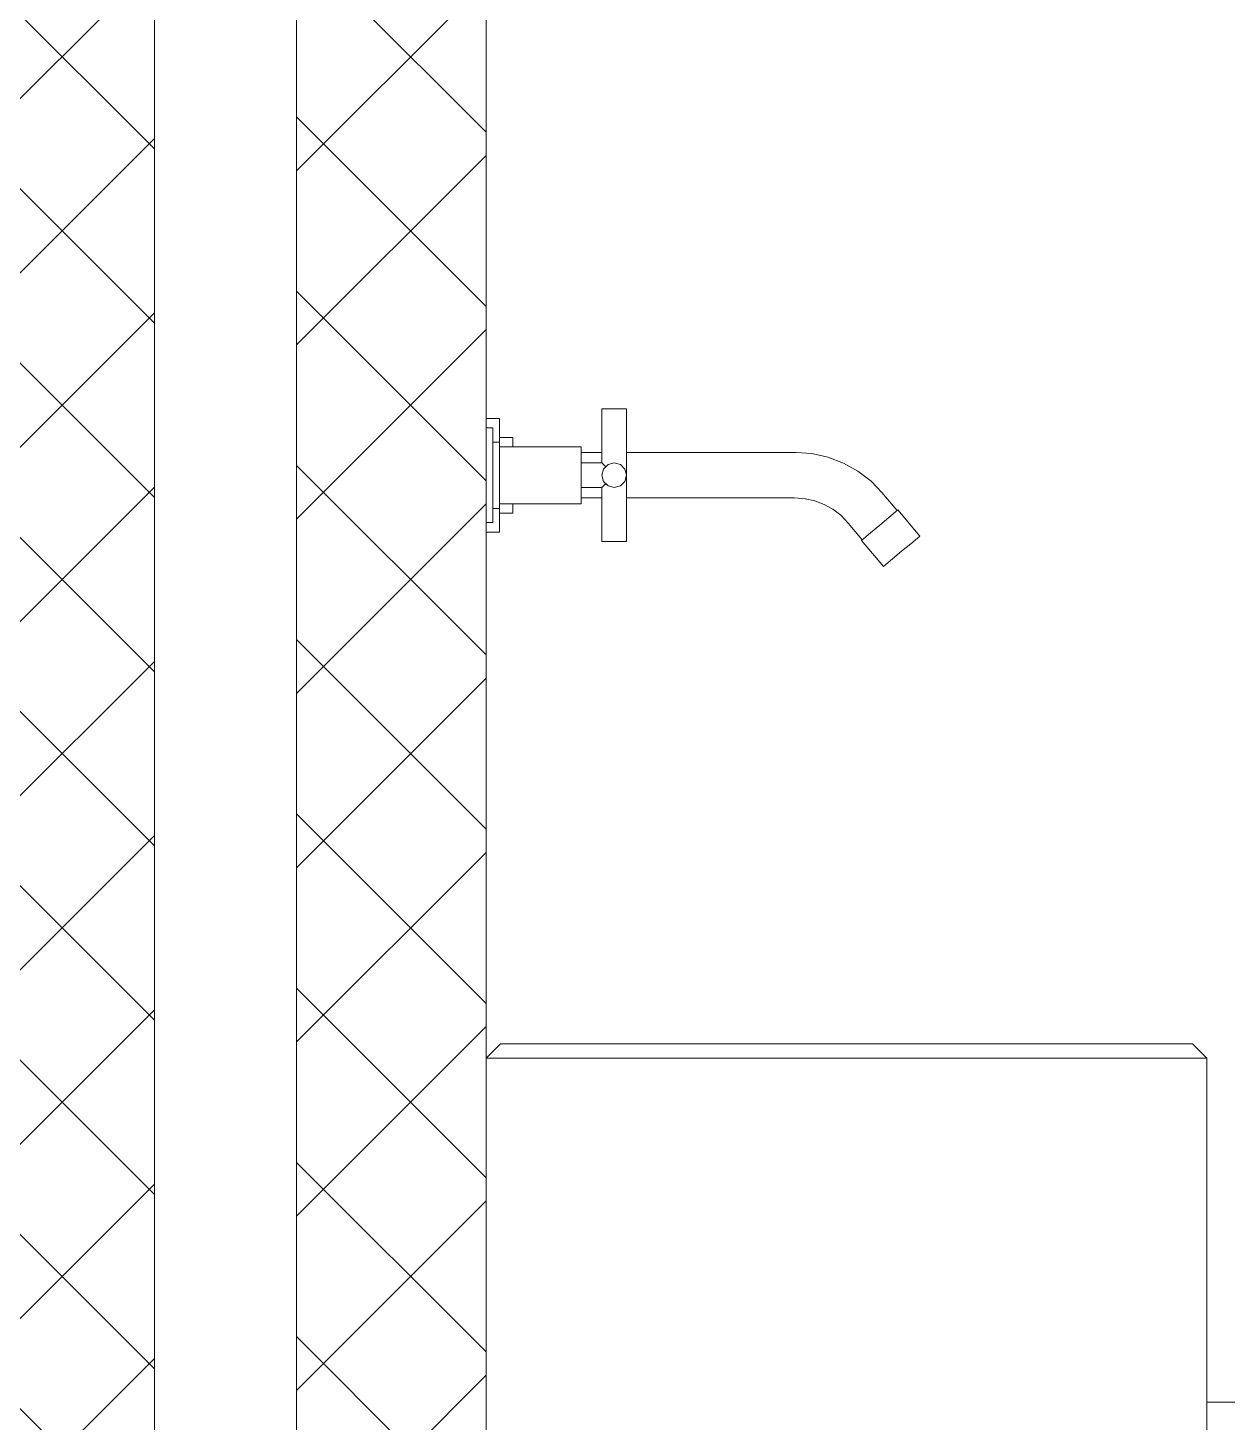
# Model space of a CAD drawing. Header units: millimetres. Extents: x -48147 to 1414029, y -496296 to 18123.
# Drawn here: x 1387569 to 1388201, y -490086 to -489351 of the extents above; entities that cross this region are included whole.
import ezdxf

# ---------------------------------------------------------------- set-up
doc = ezdxf.new("R2010")
doc.units = ezdxf.units.MM
doc.header["$MEASUREMENT"] = 0
doc.linetypes.add('Wipeout_Contour', pattern=[1000, 0, -1000])
doc.layers.add('A-25-M_Wall_Int', color=7, linetype='Continuous')
doc.layers.add('New_A-35-M_FFE_Fixed', color=7, linetype='Continuous')
doc.layers.add('A-25-M_Wall_Int_Pen_No__1', color=7, linetype='Continuous', lineweight=13)
doc.layers.add('New_A-35-M_FFE_Fixed_Pen_No__1', color=7, linetype='Continuous', lineweight=13)
doc.layers.add('A-25-M_Wall_Int_Pen_No__107', color=7, linetype='Continuous', lineweight=15, true_color=0xa6a6a6)
doc.layers.add('New_A-35-M_FFE_Fixed_Pen_No__75', color=7, linetype='Continuous', lineweight=20, true_color=0x606060)
pattern_1 = [(45, (1372878.996, -490836.73), (-45.96194, 45.96194), []), (135, (1372878.996, -490836.73), (45.96194, 45.96194), [])]

# ---------------------------------------------------------------- blocks, each defined once
blk = doc.blocks.new('Section Elem_178_2', base_point=(1372879, -490836.73))
at = {"color": 254, "linetype": 'Wipeout_Contour', "lineweight": 0, "ltscale": 75060639.95778783}
blk.add_wipeout([(1387810.55, -489616.73), (1387810.55, -489894.23), (1387818.05, -489886.73), (1388183.05, -489886.73), (1388190.55, -489894.23), (1388190.55, -490075.73), (1388637.55, -490075.73), (1388517.17, -488416.73), (1387810.55, -488416.73), (1387810.55, -489556.73), (1387817.55, -489556.73), (1387817.55, -489566.73), (1387824.55, -489566.73), (1387824.55, -489571.73), (1387860.55, -489571.73), (1387860.55, -489574.73), (1387871.55, -489574.73), (1387871.55, -489551.73), (1387884.55, -489551.73), (1387884.55, -489574.73), (1387973.98, -489574.73), (1387982.25, -489575.33), (1387990.76, -489577.22), (1387998.92, -489580.33), (1388006.53, -489584.58), (1388013.46, -489589.89), (1388019.23, -489595.83), (1388027.22, -489605.36), (1388027.61, -489605.04), (1388039.18, -489618.83), (1388037.94, -489619.86), (1388020.02, -489634.89), (1388008.45, -489621.11), (1388008.84, -489620.78), (1388001.4, -489611.93), (1387997.46, -489607.86), (1387993.31, -489604.68), (1387988.75, -489602.13), (1387983.86, -489600.28), (1387978.76, -489599.14), (1387973.11, -489598.73), (1387884.55, -489598.73), (1387884.55, -489621.73), (1387871.55, -489621.73), (1387871.55, -489598.73), (1387860.55, -489598.73), (1387860.55, -489601.73), (1387824.55, -489601.73), (1387824.55, -489606.73), (1387817.55, -489606.73), (1387817.55, -489616.73)], dxfattribs=at).dxf.layer = 'New_A-35-M_FFE_Fixed'
at = {"layer": 'New_A-35-M_FFE_Fixed_Pen_No__1', "linetype": 'Continuous'}
blk.add_line((1388190.55, -490075.73), (1388637.55, -490075.73), dxfattribs=at)
blk = doc.blocks.new('Section Elem_273_2', base_point=(1372879, -490836.73))
at = {"color": 254, "linetype": 'Wipeout_Contour', "lineweight": 0, "ltscale": 5886778.459527788}
blk.add_wipeout([(1387881.3, -489581.1), (1387881.3, -489551.73), (1387878.05, -489551.73), (1387878.05, -489580.23)], dxfattribs=at).dxf.layer = 'New_A-35-M_FFE_Fixed'
at = {"color": 254, "linetype": 'Wipeout_Contour', "lineweight": 0, "ltscale": 5886520.601593789}
blk.add_wipeout([(1387810.55, -489561.73), (1387810.55, -489565.08), (1387814.05, -489565.08), (1387814.05, -489561.73)], dxfattribs=at).dxf.layer = 'New_A-35-M_FFE_Fixed'
at = {"color": 254, "linetype": 'Wipeout_Contour', "lineweight": 0, "ltscale": 5887666.030484416}
blk.add_wipeout([(1388190.55, -489894.23), (1388183.05, -489886.73), (1387818.05, -489886.73), (1387810.55, -489894.23)], dxfattribs=at).dxf.layer = 'New_A-35-M_FFE_Fixed'
at = {"layer": 'New_A-35-M_FFE_Fixed_Pen_No__75', "linetype": 'Continuous'}
blk.add_line((1387818.05, -489886.73), (1388183.05, -489886.73), dxfattribs=at)
at = {"color": 254, "linetype": 'Wipeout_Contour', "lineweight": 0, "ltscale": 5886766.199897067}
blk.add_wipeout([(1387878.05, -489580.23), (1387878.05, -489551.73), (1387874.8, -489551.73), (1387874.8, -489581.1)], dxfattribs=at).dxf.layer = 'New_A-35-M_FFE_Fixed'
at = {"color": 254, "linetype": 'Wipeout_Contour', "lineweight": 0, "ltscale": 5886528.91834765}
blk.add_wipeout([(1387810.55, -489565.08), (1387810.55, -489574.23), (1387814.05, -489574.23), (1387814.05, -489565.08)], dxfattribs=at).dxf.layer = 'New_A-35-M_FFE_Fixed'
at = {"color": 254, "linetype": 'Wipeout_Contour', "lineweight": 0, "ltscale": 5887899.080623568}
blk.add_wipeout([(1388190.55, -490236.73), (1388190.55, -489894.23), (1387810.55, -489894.23), (1387810.55, -490236.73)], dxfattribs=at).dxf.layer = 'New_A-35-M_FFE_Fixed'
at = {"layer": 'New_A-35-M_FFE_Fixed_Pen_No__75', "linetype": 'Continuous'}
for p, q in [((1387818.05, -489886.73), (1387810.55, -489894.23)), ((1388190.55, -489894.23), (1388183.05, -489886.73)), ((1387810.55, -489894.23), (1388190.55, -489894.23)), ((1388190.55, -490236.73), (1388190.55, -489894.23))]:
    blk.add_line(p, q, dxfattribs=at)
at = {"color": 254, "linetype": 'Wipeout_Contour', "lineweight": 0, "ltscale": 5886790.142775008}
blk.add_wipeout([(1387883.68, -489583.48), (1387883.68, -489551.73), (1387881.3, -489551.73), (1387881.3, -489581.1)], dxfattribs=at).dxf.layer = 'New_A-35-M_FFE_Fixed'
at = {"color": 254, "linetype": 'Wipeout_Contour', "lineweight": 0, "ltscale": 5886543.323596215}
blk.add_wipeout([(1387810.55, -489574.23), (1387810.55, -489586.73), (1387814.05, -489586.73), (1387814.05, -489574.23)], dxfattribs=at).dxf.layer = 'New_A-35-M_FFE_Fixed'
at = {"color": 254, "linetype": 'Wipeout_Contour', "lineweight": 0, "ltscale": 5886543.115739197}
blk.add_wipeout([(1387814.05, -489569.23), (1387814.05, -489571.58), (1387817.55, -489571.58), (1387817.55, -489569.23)], dxfattribs=at).dxf.layer = 'New_A-35-M_FFE_Fixed'
at = {"color": 254, "linetype": 'Wipeout_Contour', "lineweight": 0, "ltscale": 17660398.98161062}
blk.add_wipeout([(1387881.3, -489592.36), (1387883.68, -489589.98), (1387884.55, -489586.73), (1387883.68, -489583.48), (1387881.3, -489581.1), (1387878.05, -489580.23), (1387874.8, -489581.1), (1387872.42, -489583.48), (1387871.55, -489586.73), (1387872.42, -489589.98), (1387874.8, -489592.36), (1387878.05, -489593.23)], dxfattribs=at).dxf.layer = 'New_A-35-M_FFE_Fixed'
at = {"color": 254, "linetype": 'Wipeout_Contour', "lineweight": 0, "ltscale": 5886559.957672063}
blk.add_wipeout([(1387810.55, -489586.73), (1387810.55, -489599.23), (1387814.05, -489599.23), (1387814.05, -489586.73)], dxfattribs=at).dxf.layer = 'New_A-35-M_FFE_Fixed'
at = {"color": 254, "linetype": 'Wipeout_Contour', "lineweight": 0, "ltscale": 7358450.274244231}
blk.add_wipeout([(1387873.61, -489582.29), (1387874.8, -489581.1), (1387874.8, -489551.73), (1387872.42, -489551.73), (1387872.42, -489581.1)], dxfattribs=at).dxf.layer = 'New_A-35-M_FFE_Fixed'
at = {"color": 254, "linetype": 'Wipeout_Contour', "lineweight": 0, "ltscale": 5886798.139254299}
blk.add_wipeout([(1387884.55, -489586.73), (1387884.55, -489551.73), (1387883.68, -489551.73), (1387883.68, -489583.48)], dxfattribs=at).dxf.layer = 'New_A-35-M_FFE_Fixed'
at = {"color": 254, "linetype": 'Wipeout_Contour', "lineweight": 0, "ltscale": 5886548.937513331}
blk.add_wipeout([(1387814.05, -489571.58), (1387814.05, -489577.98), (1387817.55, -489577.98), (1387817.55, -489571.58)], dxfattribs=at).dxf.layer = 'New_A-35-M_FFE_Fixed'
at = {"color": 254, "linetype": 'Wipeout_Contour', "lineweight": 0, "ltscale": 5886833.122606578}
blk.add_wipeout([(1387878.05, -489593.23), (1387878.05, -489621.73), (1387881.3, -489621.73), (1387881.3, -489592.36)], dxfattribs=at).dxf.layer = 'New_A-35-M_FFE_Fixed'
at = {"color": 254, "linetype": 'Wipeout_Contour', "lineweight": 0, "ltscale": 5886574.363488005}
blk.add_wipeout([(1387810.55, -489599.23), (1387810.55, -489608.38), (1387814.05, -489608.38), (1387814.05, -489599.23)], dxfattribs=at).dxf.layer = 'New_A-35-M_FFE_Fixed'
at = {"layer": 'New_A-35-M_FFE_Fixed_Pen_No__75', "linetype": 'Continuous'}
for p, q in [((1387881.3, -489551.73), (1387878.05, -489551.73)), ((1387883.68, -489551.73), (1387881.3, -489551.73)), ((1387884.55, -489551.73), (1387883.68, -489551.73))]:
    blk.add_line(p, q, dxfattribs=at)
at = {"color": 254, "linetype": 'Wipeout_Contour', "lineweight": 0, "ltscale": 5886749.452933969}
blk.add_wipeout([(1387872.42, -489581.1), (1387872.42, -489551.73), (1387871.55, -489551.73), (1387871.55, -489580.23)], dxfattribs=at).dxf.layer = 'New_A-35-M_FFE_Fixed'
at = {"color": 254, "linetype": 'Wipeout_Contour', "lineweight": 0, "ltscale": 5886559.02122417}
blk.add_wipeout([(1387814.05, -489577.98), (1387814.05, -489586.73), (1387817.55, -489586.73), (1387817.55, -489577.98)], dxfattribs=at).dxf.layer = 'New_A-35-M_FFE_Fixed'
at = {"color": 254, "linetype": 'Wipeout_Contour', "lineweight": 0, "ltscale": 5886633.922717221}
blk.add_wipeout([(1387817.55, -489571.73), (1387817.55, -489573.74), (1387860.55, -489573.74), (1387860.55, -489571.73)], dxfattribs=at).dxf.layer = 'New_A-35-M_FFE_Fixed'
at = {"color": 254, "linetype": 'Wipeout_Contour', "lineweight": 0, "ltscale": 5886820.863088502}
blk.add_wipeout([(1387874.8, -489592.36), (1387874.8, -489621.73), (1387878.05, -489621.73), (1387878.05, -489593.23)], dxfattribs=at).dxf.layer = 'New_A-35-M_FFE_Fixed'
at = {"color": 254, "linetype": 'Wipeout_Contour', "lineweight": 0, "ltscale": 5886846.936635184}
blk.add_wipeout([(1387883.68, -489589.98), (1387883.68, -489621.73), (1387884.55, -489621.73), (1387884.55, -489586.73)], dxfattribs=at).dxf.layer = 'New_A-35-M_FFE_Fixed'
at = {"color": 254, "linetype": 'Wipeout_Contour', "lineweight": 0, "ltscale": 5886582.680809987}
blk.add_wipeout([(1387810.55, -489608.38), (1387810.55, -489611.73), (1387814.05, -489611.73), (1387814.05, -489608.38)], dxfattribs=at).dxf.layer = 'New_A-35-M_FFE_Fixed'
at = {"layer": 'New_A-35-M_FFE_Fixed_Pen_No__75', "linetype": 'Continuous'}
for p, q in [((1387872.42, -489551.73), (1387871.55, -489551.73)), ((1387874.8, -489551.73), (1387872.42, -489551.73)), ((1387878.05, -489551.73), (1387874.8, -489551.73))]:
    blk.add_line(p, q, dxfattribs=at)
at = {"color": 254, "linetype": 'Wipeout_Contour', "lineweight": 0, "ltscale": 8829791.543461015}
blk.add_wipeout([(1387810.55, -489561.73), (1387814.05, -489561.73), (1387814.05, -489569.23), (1387817.55, -489569.23), (1387817.55, -489560.75), (1387810.55, -489560.75)], dxfattribs=at).dxf.layer = 'New_A-35-M_FFE_Fixed'
at = {"color": 254, "linetype": 'Wipeout_Contour', "lineweight": 0, "ltscale": 5886638.912751988}
blk.add_wipeout([(1387817.55, -489573.74), (1387817.55, -489579.23), (1387860.55, -489579.23), (1387860.55, -489573.74)], dxfattribs=at).dxf.layer = 'New_A-35-M_FFE_Fixed'
at = {"color": 254, "linetype": 'Wipeout_Contour', "lineweight": 0, "ltscale": 5886570.665051149}
blk.add_wipeout([(1387814.05, -489586.73), (1387814.05, -489595.48), (1387817.55, -489595.48), (1387817.55, -489586.73)], dxfattribs=at).dxf.layer = 'New_A-35-M_FFE_Fixed'
at = {"color": 254, "linetype": 'Wipeout_Contour', "lineweight": 0, "ltscale": 7358507.011356175}
blk.add_wipeout([(1387873.61, -489591.17), (1387872.42, -489592.36), (1387872.42, -489621.73), (1387874.8, -489621.73), (1387874.8, -489592.36)], dxfattribs=at).dxf.layer = 'New_A-35-M_FFE_Fixed'
at = {"color": 254, "linetype": 'Wipeout_Contour', "lineweight": 0, "ltscale": 5886842.673552603}
blk.add_wipeout([(1387881.3, -489592.36), (1387881.3, -489621.73), (1387883.68, -489621.73), (1387883.68, -489589.98)], dxfattribs=at).dxf.layer = 'New_A-35-M_FFE_Fixed'
at = {"color": 254, "linetype": 'Wipeout_Contour', "lineweight": 0, "ltscale": 5886595.490276823}
blk.add_wipeout([(1387817.55, -489612.71), (1387810.55, -489612.71), (1387810.55, -489616.73), (1387817.55, -489616.73)], dxfattribs=at).dxf.layer = 'New_A-35-M_FFE_Fixed'
at = {"layer": 'New_A-35-M_FFE_Fixed_Pen_No__75', "linetype": 'Continuous'}
for p, q in [((1387810.55, -489616.73), (1387817.55, -489616.73)), ((1387881.3, -489621.73), (1387878.05, -489621.73)), ((1387883.68, -489621.73), (1387881.3, -489621.73)), ((1387884.55, -489621.73), (1387883.68, -489621.73))]:
    blk.add_line(p, q, dxfattribs=at)
at = {"color": 254, "linetype": 'Wipeout_Contour', "lineweight": 0, "ltscale": 5886520.995300927}
blk.add_wipeout([(1387810.55, -489560.75), (1387817.55, -489560.75), (1387817.55, -489556.73), (1387810.55, -489556.73)], dxfattribs=at).dxf.layer = 'New_A-35-M_FFE_Fixed'
at = {"color": 254, "linetype": 'Wipeout_Contour', "lineweight": 0, "ltscale": 5886563.14250757}
blk.add_wipeout([(1387817.55, -489571.73), (1387824.55, -489571.73), (1387824.55, -489569.41), (1387817.55, -489569.41)], dxfattribs=at).dxf.layer = 'New_A-35-M_FFE_Fixed'
at = {"color": 254, "linetype": 'Wipeout_Contour', "lineweight": 0, "ltscale": 5886647.555820934}
blk.add_wipeout([(1387817.55, -489579.23), (1387817.55, -489586.73), (1387860.55, -489586.73), (1387860.55, -489579.23)], dxfattribs=at).dxf.layer = 'New_A-35-M_FFE_Fixed'
at = {"color": 254, "linetype": 'Wipeout_Contour', "lineweight": 0, "ltscale": 5886988.258525489}
blk.add_wipeout([(1387884.55, -489586.73), (1387973.55, -489586.73), (1387973.76, -489580.73), (1387884.55, -489580.73)], dxfattribs=at).dxf.layer = 'New_A-35-M_FFE_Fixed'
at = {"color": 254, "linetype": 'Wipeout_Contour', "lineweight": 0, "ltscale": 5886580.74904023}
blk.add_wipeout([(1387814.05, -489595.48), (1387814.05, -489601.89), (1387817.55, -489601.89), (1387817.55, -489595.48)], dxfattribs=at).dxf.layer = 'New_A-35-M_FFE_Fixed'
at = {"color": 254, "linetype": 'Wipeout_Contour', "lineweight": 0, "ltscale": 5887006.172735343}
blk.add_wipeout([(1387884.55, -489598.73), (1387973.11, -489598.73), (1387973.17, -489597.12), (1387884.55, -489597.12)], dxfattribs=at).dxf.layer = 'New_A-35-M_FFE_Fixed'
at = {"layer": 'New_A-35-M_FFE_Fixed_Pen_No__75', "linetype": 'Continuous'}
for p, q in [((1387810.55, -489556.73), (1387817.55, -489556.73)), ((1387810.55, -489561.73), (1387814.05, -489561.73)), ((1387817.55, -489560.75), (1387817.55, -489556.73))]:
    blk.add_line(p, q, dxfattribs=at)
at = {"color": 254, "linetype": 'Wipeout_Contour', "lineweight": 0, "ltscale": 5886559.815822817}
blk.add_wipeout([(1387817.55, -489566.73), (1387817.55, -489569.41), (1387824.55, -489569.41), (1387824.55, -489566.73)], dxfattribs=at).dxf.layer = 'New_A-35-M_FFE_Fixed'
at = {"color": 254, "linetype": 'Wipeout_Contour', "lineweight": 0, "ltscale": 5886981.700341301}
blk.add_wipeout([(1387884.55, -489580.73), (1387973.76, -489580.73), (1387973.92, -489576.34), (1387884.55, -489576.34)], dxfattribs=at).dxf.layer = 'New_A-35-M_FFE_Fixed'
at = {"color": 254, "linetype": 'Wipeout_Contour', "lineweight": 0, "ltscale": 5886657.536095366}
blk.add_wipeout([(1387817.55, -489586.73), (1387817.55, -489594.23), (1387860.55, -489594.23), (1387860.55, -489586.73)], dxfattribs=at).dxf.layer = 'New_A-35-M_FFE_Fixed'
at = {"color": 254, "linetype": 'Wipeout_Contour', "lineweight": 0, "ltscale": 5887002.38770285}
blk.add_wipeout([(1387884.55, -489597.12), (1387973.17, -489597.12), (1387973.33, -489592.73), (1387884.55, -489592.73)], dxfattribs=at).dxf.layer = 'New_A-35-M_FFE_Fixed'
at = {"color": 254, "linetype": 'Wipeout_Contour', "lineweight": 0, "ltscale": 5886586.571093075}
blk.add_wipeout([(1387814.05, -489601.89), (1387814.05, -489604.23), (1387817.55, -489604.23), (1387817.55, -489601.89)], dxfattribs=at).dxf.layer = 'New_A-35-M_FFE_Fixed'
at = {"layer": 'New_A-35-M_FFE_Fixed_Pen_No__75', "linetype": 'Continuous'}
for p, q in [((1387814.05, -489561.73), (1387814.05, -489565.08)), ((1387817.55, -489569.23), (1387817.55, -489560.75)), ((1387814.05, -489565.08), (1387814.05, -489574.23)), ((1387814.05, -489569.23), (1387817.55, -489569.23)), ((1387817.55, -489566.73), (1387824.55, -489566.73)), ((1387817.55, -489569.23), (1387817.55, -489571.58)), ((1387824.55, -489569.41), (1387824.55, -489566.73)), ((1387824.55, -489571.73), (1387824.55, -489569.41)), ((1387814.05, -489574.23), (1387814.05, -489586.73)), ((1387817.55, -489571.58), (1387817.55, -489577.98)), ((1387817.55, -489577.98), (1387817.55, -489586.73)), ((1387878.05, -489580.23), (1387881.3, -489581.1))]:
    blk.add_line(p, q, dxfattribs=at)
at = {"color": 254, "linetype": 'Wipeout_Contour', "lineweight": 0, "ltscale": 5886977.913294212}
blk.add_wipeout([(1387884.55, -489576.34), (1387973.92, -489576.34), (1387973.98, -489574.73), (1387884.55, -489574.73)], dxfattribs=at).dxf.layer = 'New_A-35-M_FFE_Fixed'
at = {"color": 254, "linetype": 'Wipeout_Contour', "lineweight": 0, "ltscale": 7358444.081022458}
blk.add_wipeout([(1387872.42, -489581.1), (1387860.55, -489581.1), (1387860.55, -489583.48), (1387872.42, -489583.48), (1387873.61, -489582.29)], dxfattribs=at).dxf.layer = 'New_A-35-M_FFE_Fixed'
at = {"color": 254, "linetype": 'Wipeout_Contour', "lineweight": 0, "ltscale": 5886995.830622433}
blk.add_wipeout([(1387973.55, -489586.73), (1387884.55, -489586.73), (1387884.55, -489592.73), (1387973.33, -489592.73)], dxfattribs=at).dxf.layer = 'New_A-35-M_FFE_Fixed'
at = {"color": 254, "linetype": 'Wipeout_Contour', "lineweight": 0, "ltscale": 5886666.179368811}
blk.add_wipeout([(1387817.55, -489594.23), (1387817.55, -489599.72), (1387860.55, -489599.72), (1387860.55, -489594.23)], dxfattribs=at).dxf.layer = 'New_A-35-M_FFE_Fixed'
at = {"color": 254, "linetype": 'Wipeout_Contour', "lineweight": 0, "ltscale": 5887184.394900143}
blk.add_wipeout([(1387973.11, -489598.73), (1387978.76, -489599.14), (1387978.99, -489597.55), (1387973.17, -489597.12)], dxfattribs=at).dxf.layer = 'New_A-35-M_FFE_Fixed'
at = {"layer": 'New_A-35-M_FFE_Fixed_Pen_No__75', "linetype": 'Continuous'}
for p, q in [((1387884.55, -489551.73), (1387884.55, -489586.73)), ((1387881.3, -489581.1), (1387883.68, -489583.48)), ((1387883.68, -489583.48), (1387884.55, -489586.73)), ((1387817.55, -489586.73), (1387817.55, -489595.48)), ((1387881.3, -489592.36), (1387878.05, -489593.23)), ((1387883.68, -489589.98), (1387881.3, -489592.36)), ((1387884.55, -489586.73), (1387883.68, -489589.98)), ((1387884.55, -489586.73), (1387884.55, -489621.73))]:
    blk.add_line(p, q, dxfattribs=at)
at = {"color": 254, "linetype": 'Wipeout_Contour', "lineweight": 0, "ltscale": 5886747.214860102}
blk.add_wipeout([(1387871.55, -489580.23), (1387860.55, -489580.23), (1387860.55, -489581.1), (1387872.42, -489581.1)], dxfattribs=at).dxf.layer = 'New_A-35-M_FFE_Fixed'
at = {"color": 254, "linetype": 'Wipeout_Contour', "lineweight": 0, "ltscale": 5887170.496412235}
blk.add_wipeout([(1387973.55, -489586.73), (1387980.5, -489587.24), (1387981.38, -489581.29), (1387973.76, -489580.73)], dxfattribs=at).dxf.layer = 'New_A-35-M_FFE_Fixed'
at = {"color": 254, "linetype": 'Wipeout_Contour', "lineweight": 0, "ltscale": 7358458.850167367}
blk.add_wipeout([(1387873.61, -489591.17), (1387872.42, -489589.98), (1387860.55, -489589.98), (1387860.55, -489592.36), (1387872.42, -489592.36)], dxfattribs=at).dxf.layer = 'New_A-35-M_FFE_Fixed'
at = {"color": 254, "linetype": 'Wipeout_Contour', "lineweight": 0, "ltscale": 5887181.489038879}
blk.add_wipeout([(1387973.17, -489597.12), (1387978.99, -489597.55), (1387979.63, -489593.19), (1387973.33, -489592.73)], dxfattribs=at).dxf.layer = 'New_A-35-M_FFE_Fixed'
at = {"color": 254, "linetype": 'Wipeout_Contour', "lineweight": 0, "ltscale": 5886671.169608477}
blk.add_wipeout([(1387817.55, -489599.72), (1387817.55, -489601.73), (1387860.55, -489601.73), (1387860.55, -489599.72)], dxfattribs=at).dxf.layer = 'New_A-35-M_FFE_Fixed'
at = {"layer": 'New_A-35-M_FFE_Fixed_Pen_No__75', "linetype": 'Continuous'}
blk.add_line((1387884.55, -489598.73), (1387973.11, -489598.73), dxfattribs=at)
at = {"color": 254, "linetype": 'Wipeout_Contour', "lineweight": 0, "ltscale": 5887165.366543792}
blk.add_wipeout([(1387973.76, -489580.73), (1387981.38, -489581.29), (1387982.01, -489576.93), (1387973.92, -489576.34)], dxfattribs=at).dxf.layer = 'New_A-35-M_FFE_Fixed'
at = {"color": 254, "linetype": 'Wipeout_Contour', "lineweight": 0, "ltscale": 5886757.447195247}
blk.add_wipeout([(1387871.55, -489586.73), (1387860.55, -489586.73), (1387860.55, -489589.98), (1387872.42, -489589.98)], dxfattribs=at).dxf.layer = 'New_A-35-M_FFE_Fixed'
at = {"color": 254, "linetype": 'Wipeout_Contour', "lineweight": 0, "ltscale": 5887176.399289979}
blk.add_wipeout([(1387973.33, -489592.73), (1387979.63, -489593.19), (1387980.5, -489587.24), (1387973.55, -489586.73)], dxfattribs=at).dxf.layer = 'New_A-35-M_FFE_Fixed'
at = {"color": 254, "linetype": 'Wipeout_Contour', "lineweight": 0, "ltscale": 5887206.118002083}
blk.add_wipeout([(1387978.76, -489599.14), (1387983.86, -489600.28), (1387984.32, -489598.73), (1387978.99, -489597.55)], dxfattribs=at).dxf.layer = 'New_A-35-M_FFE_Fixed'
at = {"color": 254, "linetype": 'Wipeout_Contour', "lineweight": 0, "ltscale": 8829883.183974687}
blk.add_wipeout([(1387814.05, -489611.73), (1387810.55, -489611.73), (1387810.55, -489612.71), (1387817.55, -489612.71), (1387817.55, -489604.23), (1387814.05, -489604.23)], dxfattribs=at).dxf.layer = 'New_A-35-M_FFE_Fixed'
at = {"layer": 'New_A-35-M_FFE_Fixed_Pen_No__75', "linetype": 'Continuous'}
for p, q in [((1387810.55, -489611.73), (1387814.05, -489611.73)), ((1387817.55, -489616.73), (1387817.55, -489612.71))]:
    blk.add_line(p, q, dxfattribs=at)
at = {"color": 254, "linetype": 'Wipeout_Contour', "lineweight": 0, "ltscale": 5887162.383497777}
blk.add_wipeout([(1387973.92, -489576.34), (1387982.01, -489576.93), (1387982.25, -489575.33), (1387973.98, -489574.73)], dxfattribs=at).dxf.layer = 'New_A-35-M_FFE_Fixed'
at = {"color": 254, "linetype": 'Wipeout_Contour', "lineweight": 0, "ltscale": 5886753.122485727}
blk.add_wipeout([(1387872.42, -489583.48), (1387860.55, -489583.48), (1387860.55, -489586.73), (1387871.55, -489586.73)], dxfattribs=at).dxf.layer = 'New_A-35-M_FFE_Fixed'
at = {"color": 254, "linetype": 'Wipeout_Contour', "lineweight": 0, "ltscale": 5887199.324767973}
blk.add_wipeout([(1387980.5, -489587.24), (1387987.31, -489588.75), (1387989.04, -489582.99), (1387981.38, -489581.29)], dxfattribs=at).dxf.layer = 'New_A-35-M_FFE_Fixed'
at = {"color": 254, "linetype": 'Wipeout_Contour', "lineweight": 0, "ltscale": 5886804.116281662}
blk.add_wipeout([(1387871.55, -489593.23), (1387871.55, -489621.73), (1387872.42, -489621.73), (1387872.42, -489592.36)], dxfattribs=at).dxf.layer = 'New_A-35-M_FFE_Fixed'
at = {"color": 254, "linetype": 'Wipeout_Contour', "lineweight": 0, "ltscale": 5887204.722893162}
blk.add_wipeout([(1387978.99, -489597.55), (1387984.32, -489598.73), (1387985.59, -489594.51), (1387979.63, -489593.19)], dxfattribs=at).dxf.layer = 'New_A-35-M_FFE_Fixed'
at = {"color": 254, "linetype": 'Wipeout_Contour', "lineweight": 0, "ltscale": 5886609.478917313}
blk.add_wipeout([(1387824.55, -489604.05), (1387817.55, -489604.05), (1387817.55, -489606.73), (1387824.55, -489606.73)], dxfattribs=at).dxf.layer = 'New_A-35-M_FFE_Fixed'
at = {"layer": 'New_A-35-M_FFE_Fixed_Pen_No__75', "linetype": 'Continuous'}
for p, q in [((1387884.55, -489574.73), (1387973.98, -489574.73)), ((1387973.11, -489598.73), (1387978.76, -489599.14)), ((1387814.05, -489608.38), (1387814.05, -489611.73)), ((1387872.42, -489621.73), (1387871.55, -489621.73)), ((1387874.8, -489621.73), (1387872.42, -489621.73)), ((1387878.05, -489621.73), (1387874.8, -489621.73))]:
    blk.add_line(p, q, dxfattribs=at)
at = {"color": 254, "linetype": 'Wipeout_Contour', "lineweight": 0, "ltscale": 5886743.155378783}
blk.add_wipeout([(1387871.55, -489576.34), (1387860.55, -489576.34), (1387860.55, -489580.23), (1387871.55, -489580.23)], dxfattribs=at).dxf.layer = 'New_A-35-M_FFE_Fixed'
at = {"color": 254, "linetype": 'Wipeout_Contour', "lineweight": 0, "ltscale": 5887196.788122283}
blk.add_wipeout([(1387981.38, -489581.29), (1387989.04, -489582.99), (1387990.3, -489578.77), (1387982.01, -489576.93)], dxfattribs=at).dxf.layer = 'New_A-35-M_FFE_Fixed'
at = {"color": 254, "linetype": 'Wipeout_Contour', "lineweight": 0, "ltscale": 5886763.3548981}
blk.add_wipeout([(1387872.42, -489592.36), (1387860.55, -489592.36), (1387860.55, -489593.23), (1387871.55, -489593.23)], dxfattribs=at).dxf.layer = 'New_A-35-M_FFE_Fixed'
at = {"color": 254, "linetype": 'Wipeout_Contour', "lineweight": 0, "ltscale": 5887202.230989766}
blk.add_wipeout([(1387979.63, -489593.19), (1387985.59, -489594.51), (1387987.31, -489588.75), (1387980.5, -489587.24)], dxfattribs=at).dxf.layer = 'New_A-35-M_FFE_Fixed'
at = {"color": 254, "linetype": 'Wipeout_Contour', "lineweight": 0, "ltscale": 5886769.293069607}
blk.add_wipeout([(1387860.55, -489597.12), (1387860.55, -489598.73), (1387871.55, -489598.73), (1387871.55, -489597.12)], dxfattribs=at).dxf.layer = 'New_A-35-M_FFE_Fixed'
at = {"color": 254, "linetype": 'Wipeout_Contour', "lineweight": 0, "ltscale": 5887227.412509056}
blk.add_wipeout([(1387983.86, -489600.28), (1387988.75, -489602.13), (1387989.43, -489600.67), (1387984.32, -489598.73)], dxfattribs=at).dxf.layer = 'New_A-35-M_FFE_Fixed'
at = {"color": 254, "linetype": 'Wipeout_Contour', "lineweight": 0, "ltscale": 5886606.152008624}
blk.add_wipeout([(1387817.55, -489601.73), (1387817.55, -489604.05), (1387824.55, -489604.05), (1387824.55, -489601.73)], dxfattribs=at).dxf.layer = 'New_A-35-M_FFE_Fixed'
at = {"layer": 'New_A-35-M_FFE_Fixed_Pen_No__75', "linetype": 'Continuous'}
for p, q in [((1387871.55, -489580.23), (1387860.55, -489580.23)), ((1387872.42, -489581.1), (1387871.55, -489580.23)), ((1387871.55, -489586.73), (1387872.42, -489583.48)), ((1387872.42, -489583.48), (1387874.8, -489581.1)), ((1387873.61, -489582.29), (1387872.42, -489581.1)), ((1387874.8, -489581.1), (1387878.05, -489580.23)), ((1387814.05, -489586.73), (1387814.05, -489599.23)), ((1387814.05, -489599.23), (1387814.05, -489608.38)), ((1387817.55, -489595.48), (1387817.55, -489601.89)), ((1387814.05, -489604.23), (1387817.55, -489604.23)), ((1387817.55, -489601.73), (1387860.55, -489601.73)), ((1387817.55, -489601.89), (1387817.55, -489604.23)), ((1387817.55, -489612.71), (1387817.55, -489604.23)), ((1387817.55, -489606.73), (1387824.55, -489606.73)), ((1387824.55, -489604.05), (1387824.55, -489601.73)), ((1387824.55, -489606.73), (1387824.55, -489604.05))]:
    blk.add_line(p, q, dxfattribs=at)
at = {"color": 254, "linetype": 'Wipeout_Contour', "lineweight": 0, "ltscale": 5886739.496073575}
blk.add_wipeout([(1387860.55, -489574.73), (1387860.55, -489576.34), (1387871.55, -489576.34), (1387871.55, -489574.73)], dxfattribs=at).dxf.layer = 'New_A-35-M_FFE_Fixed'
at = {"color": 254, "linetype": 'Wipeout_Contour', "lineweight": 0, "ltscale": 5887195.296376131}
blk.add_wipeout([(1387982.01, -489576.93), (1387990.3, -489578.77), (1387990.76, -489577.22), (1387982.25, -489575.33)], dxfattribs=at).dxf.layer = 'New_A-35-M_FFE_Fixed'
at = {"color": 254, "linetype": 'Wipeout_Contour', "lineweight": 0, "ltscale": 5887228.855949389}
blk.add_wipeout([(1387987.31, -489588.75), (1387993.83, -489591.23), (1387996.37, -489585.78), (1387989.04, -489582.99)], dxfattribs=at).dxf.layer = 'New_A-35-M_FFE_Fixed'
at = {"color": 254, "linetype": 'Wipeout_Contour', "lineweight": 0, "ltscale": 5886765.633639976}
blk.add_wipeout([(1387860.55, -489597.12), (1387871.55, -489597.12), (1387871.55, -489593.23), (1387860.55, -489593.23)], dxfattribs=at).dxf.layer = 'New_A-35-M_FFE_Fixed'
at = {"layer": 'New_A-35-M_FFE_Fixed_Pen_No__75', "linetype": 'Continuous'}
for p, q in [((1387871.55, -489551.73), (1387871.55, -489580.23)), ((1387817.55, -489571.73), (1387860.55, -489571.73)), ((1387860.55, -489571.73), (1387860.55, -489573.74)), ((1387860.55, -489573.74), (1387860.55, -489579.23)), ((1387860.55, -489574.73), (1387871.55, -489574.73)), ((1387973.98, -489574.73), (1387982.25, -489575.33)), ((1387860.55, -489579.23), (1387860.55, -489586.73)), ((1387860.55, -489586.73), (1387860.55, -489594.23)), ((1387872.42, -489589.98), (1387871.55, -489586.73)), ((1387871.55, -489593.23), (1387872.42, -489592.36)), ((1387874.8, -489592.36), (1387872.42, -489589.98)), ((1387872.42, -489592.36), (1387873.61, -489591.17)), ((1387878.05, -489593.23), (1387874.8, -489592.36)), ((1387860.55, -489593.23), (1387871.55, -489593.23)), ((1387860.55, -489594.23), (1387860.55, -489599.72)), ((1387860.55, -489598.73), (1387871.55, -489598.73)), ((1387860.55, -489599.72), (1387860.55, -489601.73)), ((1387871.55, -489593.23), (1387871.55, -489621.73))]:
    blk.add_line(p, q, dxfattribs=at)
at = {"color": 254, "linetype": 'Wipeout_Contour', "lineweight": 0, "ltscale": 5887229.339804611}
blk.add_wipeout([(1387989.04, -489582.99), (1387996.37, -489585.78), (1387998.24, -489581.79), (1387990.3, -489578.77)], dxfattribs=at).dxf.layer = 'New_A-35-M_FFE_Fixed'
at = {"color": 254, "linetype": 'Wipeout_Contour', "lineweight": 0, "ltscale": 5887227.754477336}
blk.add_wipeout([(1387984.32, -489598.73), (1387989.43, -489600.67), (1387991.29, -489596.68), (1387985.59, -489594.51)], dxfattribs=at).dxf.layer = 'New_A-35-M_FFE_Fixed'
at = {"color": 254, "linetype": 'Wipeout_Contour', "lineweight": 0, "ltscale": 5887229.591790909}
blk.add_wipeout([(1387990.3, -489578.77), (1387998.24, -489581.79), (1387998.92, -489580.33), (1387990.76, -489577.22)], dxfattribs=at).dxf.layer = 'New_A-35-M_FFE_Fixed'
at = {"color": 254, "linetype": 'Wipeout_Contour', "lineweight": 0, "ltscale": 5887228.276858676}
blk.add_wipeout([(1387985.59, -489594.51), (1387991.29, -489596.68), (1387993.83, -489591.23), (1387987.31, -489588.75)], dxfattribs=at).dxf.layer = 'New_A-35-M_FFE_Fixed'
at = {"color": 254, "linetype": 'Wipeout_Contour', "lineweight": 0, "ltscale": 5887248.630477438}
blk.add_wipeout([(1387988.75, -489602.13), (1387993.31, -489604.68), (1387994.2, -489603.33), (1387989.43, -489600.67)], dxfattribs=at).dxf.layer = 'New_A-35-M_FFE_Fixed'
at = {"layer": 'New_A-35-M_FFE_Fixed_Pen_No__75', "linetype": 'Continuous'}
for p, q in [((1387982.25, -489575.33), (1387990.76, -489577.22)), ((1387978.76, -489599.14), (1387983.86, -489600.28))]:
    blk.add_line(p, q, dxfattribs=at)
at = {"color": 254, "linetype": 'Wipeout_Contour', "lineweight": 0, "ltscale": 5887258.282047191}
blk.add_wipeout([(1387993.83, -489591.23), (1387999.92, -489594.63), (1388003.23, -489589.6), (1387996.37, -489585.78)], dxfattribs=at).dxf.layer = 'New_A-35-M_FFE_Fixed'
at = {"color": 254, "linetype": 'Wipeout_Contour', "lineweight": 0, "ltscale": 5887261.774885342}
blk.add_wipeout([(1387996.37, -489585.78), (1388003.23, -489589.6), (1388005.65, -489585.92), (1387998.24, -489581.79)], dxfattribs=at).dxf.layer = 'New_A-35-M_FFE_Fixed'
at = {"color": 254, "linetype": 'Wipeout_Contour', "lineweight": 0, "ltscale": 5887250.703997214}
blk.add_wipeout([(1387989.43, -489600.67), (1387994.2, -489603.33), (1387996.62, -489599.66), (1387991.29, -489596.68)], dxfattribs=at).dxf.layer = 'New_A-35-M_FFE_Fixed'
at = {"color": 254, "linetype": 'Wipeout_Contour', "lineweight": 0, "ltscale": 5887263.764442288}
blk.add_wipeout([(1387998.24, -489581.79), (1388005.65, -489585.92), (1388006.53, -489584.58), (1387998.92, -489580.33)], dxfattribs=at).dxf.layer = 'New_A-35-M_FFE_Fixed'
at = {"color": 254, "linetype": 'Wipeout_Contour', "lineweight": 0, "ltscale": 5887254.230520449}
blk.add_wipeout([(1387991.29, -489596.68), (1387996.62, -489599.66), (1387999.92, -489594.63), (1387993.83, -489591.23)], dxfattribs=at).dxf.layer = 'New_A-35-M_FFE_Fixed'
at = {"color": 254, "linetype": 'Wipeout_Contour', "lineweight": 0, "ltscale": 5887269.324065868}
blk.add_wipeout([(1387993.31, -489604.68), (1387997.46, -489607.86), (1387998.53, -489606.66), (1387994.2, -489603.33)], dxfattribs=at).dxf.layer = 'New_A-35-M_FFE_Fixed'
at = {"layer": 'New_A-35-M_FFE_Fixed_Pen_No__75', "linetype": 'Continuous'}
for p, q in [((1387990.76, -489577.22), (1387998.92, -489580.33)), ((1387983.86, -489600.28), (1387988.75, -489602.13))]:
    blk.add_line(p, q, dxfattribs=at)
at = {"color": 254, "linetype": 'Wipeout_Contour', "lineweight": 0, "ltscale": 5887286.981407912}
blk.add_wipeout([(1387999.92, -489594.63), (1388005.46, -489598.88), (1388009.46, -489594.38), (1388003.23, -489589.6)], dxfattribs=at).dxf.layer = 'New_A-35-M_FFE_Fixed'
at = {"color": 254, "linetype": 'Wipeout_Contour', "lineweight": 0, "ltscale": 5887293.408505807}
blk.add_wipeout([(1388003.23, -489589.6), (1388009.46, -489594.38), (1388012.38, -489591.09), (1388005.65, -489585.92)], dxfattribs=at).dxf.layer = 'New_A-35-M_FFE_Fixed'
at = {"color": 254, "linetype": 'Wipeout_Contour', "lineweight": 0, "ltscale": 5887273.086633126}
blk.add_wipeout([(1387994.2, -489603.33), (1387998.53, -489606.66), (1388001.46, -489603.37), (1387996.62, -489599.66)], dxfattribs=at).dxf.layer = 'New_A-35-M_FFE_Fixed'
at = {"color": 254, "linetype": 'Wipeout_Contour', "lineweight": 0, "ltscale": 5887297.092922079}
blk.add_wipeout([(1388005.65, -489585.92), (1388012.38, -489591.09), (1388013.46, -489589.89), (1388006.53, -489584.58)], dxfattribs=at).dxf.layer = 'New_A-35-M_FFE_Fixed'
at = {"layer": 'New_A-35-M_FFE_Fixed_Pen_No__75', "linetype": 'Continuous'}
blk.add_line((1387998.92, -489580.33), (1388006.53, -489584.58), dxfattribs=at)
at = {"color": 254, "linetype": 'Wipeout_Contour', "lineweight": 0, "ltscale": 5887279.543471504}
blk.add_wipeout([(1387996.62, -489599.66), (1388001.46, -489603.37), (1388005.46, -489598.88), (1387999.92, -489594.63)], dxfattribs=at).dxf.layer = 'New_A-35-M_FFE_Fixed'
at = {"layer": 'New_A-35-M_FFE_Fixed_Pen_No__75', "linetype": 'Continuous'}
blk.add_line((1387988.75, -489602.13), (1387993.31, -489604.68), dxfattribs=at)
at = {"color": 254, "linetype": 'Wipeout_Contour', "lineweight": 0, "ltscale": 5887314.131773048}
blk.add_wipeout([(1388005.46, -489598.88), (1388010.32, -489603.88), (1388014.77, -489599.85), (1388009.46, -489594.38)], dxfattribs=at).dxf.layer = 'New_A-35-M_FFE_Fixed'
at = {"color": 254, "linetype": 'Wipeout_Contour', "lineweight": 0, "ltscale": 5887323.022227474}
blk.add_wipeout([(1388009.46, -489594.38), (1388014.77, -489599.85), (1388018.03, -489596.91), (1388012.38, -489591.09)], dxfattribs=at).dxf.layer = 'New_A-35-M_FFE_Fixed'
at = {"color": 254, "linetype": 'Wipeout_Contour', "lineweight": 0, "ltscale": 5887289.775408432}
blk.add_wipeout([(1387997.46, -489607.86), (1388001.4, -489611.93), (1388002.6, -489610.85), (1387998.53, -489606.66)], dxfattribs=at).dxf.layer = 'New_A-35-M_FFE_Fixed'
at = {"color": 254, "linetype": 'Wipeout_Contour', "lineweight": 0, "ltscale": 5887328.135609563}
blk.add_wipeout([(1388012.38, -489591.09), (1388018.03, -489596.91), (1388019.23, -489595.83), (1388013.46, -489589.89)], dxfattribs=at).dxf.layer = 'New_A-35-M_FFE_Fixed'
at = {"color": 254, "linetype": 'Wipeout_Contour', "lineweight": 0, "ltscale": 5887294.943561907}
blk.add_wipeout([(1387998.53, -489606.66), (1388002.6, -489610.85), (1388005.86, -489607.9), (1388001.46, -489603.37)], dxfattribs=at).dxf.layer = 'New_A-35-M_FFE_Fixed'
at = {"layer": 'New_A-35-M_FFE_Fixed_Pen_No__75', "linetype": 'Continuous'}
for p, q in [((1388006.53, -489584.58), (1388013.46, -489589.89)), ((1387993.31, -489604.68), (1387997.46, -489607.86))]:
    blk.add_line(p, q, dxfattribs=at)
at = {"color": 254, "linetype": 'Wipeout_Contour', "lineweight": 0, "ltscale": 5887303.854398129}
blk.add_wipeout([(1388001.46, -489603.37), (1388005.86, -489607.9), (1388010.32, -489603.88), (1388005.46, -489598.88)], dxfattribs=at).dxf.layer = 'New_A-35-M_FFE_Fixed'
at = {"color": 254, "linetype": 'Wipeout_Contour', "lineweight": 0, "ltscale": 5887348.018163077}
blk.add_wipeout([(1388010.32, -489603.88), (1388018.03, -489613.07), (1388022.63, -489609.21), (1388014.77, -489599.85)], dxfattribs=at).dxf.layer = 'New_A-35-M_FFE_Fixed'
at = {"color": 254, "linetype": 'Wipeout_Contour', "lineweight": 0, "ltscale": 5887358.260630505}
blk.add_wipeout([(1388014.77, -489599.85), (1388022.63, -489609.21), (1388025.99, -489606.39), (1388018.03, -489596.91)], dxfattribs=at).dxf.layer = 'New_A-35-M_FFE_Fixed'
at = {"color": 254, "linetype": 'Wipeout_Contour', "lineweight": 0, "ltscale": 5887320.017885476}
blk.add_wipeout([(1388001.4, -489611.93), (1388008.84, -489620.78), (1388010.07, -489619.75), (1388002.6, -489610.85)], dxfattribs=at).dxf.layer = 'New_A-35-M_FFE_Fixed'
at = {"color": 254, "linetype": 'Wipeout_Contour', "lineweight": 0, "ltscale": 5887364.169212815}
blk.add_wipeout([(1388018.03, -489596.91), (1388025.99, -489606.39), (1388027.22, -489605.36), (1388019.23, -489595.83)], dxfattribs=at).dxf.layer = 'New_A-35-M_FFE_Fixed'
at = {"color": 254, "linetype": 'Wipeout_Contour', "lineweight": 0, "ltscale": 5887325.939813091}
blk.add_wipeout([(1388002.6, -489610.85), (1388010.07, -489619.75), (1388013.43, -489616.93), (1388005.86, -489607.9)], dxfattribs=at).dxf.layer = 'New_A-35-M_FFE_Fixed'
at = {"layer": 'New_A-35-M_FFE_Fixed_Pen_No__75', "linetype": 'Continuous'}
for p, q in [((1388013.46, -489589.89), (1388019.23, -489595.83)), ((1387997.46, -489607.86), (1388001.4, -489611.93))]:
    blk.add_line(p, q, dxfattribs=at)
at = {"color": 254, "linetype": 'Wipeout_Contour', "lineweight": 0, "ltscale": 5887336.187942185}
blk.add_wipeout([(1388005.86, -489607.9), (1388013.43, -489616.93), (1388018.03, -489613.07), (1388010.32, -489603.88)], dxfattribs=at).dxf.layer = 'New_A-35-M_FFE_Fixed'
at = {"color": 254, "linetype": 'Wipeout_Contour', "lineweight": 0, "ltscale": 5887387.391136816}
blk.add_wipeout([(1388013.24, -489617.09), (1388024.81, -489630.88), (1388029.6, -489626.86), (1388018.03, -489613.07)], dxfattribs=at).dxf.layer = 'New_A-35-M_FFE_Fixed'
at = {"color": 254, "linetype": 'Wipeout_Contour', "lineweight": 0, "ltscale": 5887400.105867904}
blk.add_wipeout([(1388018.03, -489613.07), (1388029.6, -489626.86), (1388034.39, -489622.84), (1388022.82, -489609.05)], dxfattribs=at).dxf.layer = 'New_A-35-M_FFE_Fixed'
at = {"color": 254, "linetype": 'Wipeout_Contour', "lineweight": 0, "ltscale": 5887411.117207081}
blk.add_wipeout([(1388022.82, -489609.05), (1388034.39, -489622.84), (1388037.89, -489619.9), (1388026.32, -489606.11)], dxfattribs=at).dxf.layer = 'New_A-35-M_FFE_Fixed'
at = {"color": 254, "linetype": 'Wipeout_Contour', "lineweight": 0, "ltscale": 5887417.474631649}
blk.add_wipeout([(1388026.32, -489606.11), (1388037.89, -489619.9), (1388039.18, -489618.83), (1388027.61, -489605.04)], dxfattribs=at).dxf.layer = 'New_A-35-M_FFE_Fixed'
at = {"color": 254, "linetype": 'Wipeout_Contour', "lineweight": 0, "ltscale": 5887370.022609143}
blk.add_wipeout([(1388009.74, -489620.03), (1388008.45, -489621.11), (1388020.02, -489634.89), (1388021.31, -489633.82)], dxfattribs=at).dxf.layer = 'New_A-35-M_FFE_Fixed'
at = {"layer": 'New_A-35-M_FFE_Fixed_Pen_No__75', "linetype": 'Continuous'}
for p, q in [((1388019.23, -489595.83), (1388027.22, -489605.36)), ((1388022.82, -489609.05), (1388026.32, -489606.11)), ((1388026.32, -489606.11), (1388027.61, -489605.04)), ((1388018.03, -489613.07), (1388022.82, -489609.05)), ((1388034.39, -489622.84), (1388037.89, -489619.9)), ((1388037.89, -489619.9), (1388039.18, -489618.83)), ((1388029.6, -489626.86), (1388034.39, -489622.84))]:
    blk.add_line(p, q, dxfattribs=at)
at = {"color": 254, "linetype": 'Wipeout_Contour', "lineweight": 0, "ltscale": 5887376.379915747}
blk.add_wipeout([(1388009.74, -489620.03), (1388021.31, -489633.82), (1388024.81, -489630.88), (1388013.24, -489617.09)], dxfattribs=at).dxf.layer = 'New_A-35-M_FFE_Fixed'
at = {"layer": 'New_A-35-M_FFE_Fixed_Pen_No__75', "linetype": 'Continuous'}
for p, q in [((1388027.61, -489605.04), (1388039.18, -489618.83)), ((1388001.4, -489611.93), (1388008.84, -489620.78)), ((1388013.24, -489617.09), (1388018.03, -489613.07)), ((1388008.45, -489621.11), (1388009.74, -489620.03)), ((1388008.45, -489621.11), (1388020.02, -489634.89)), ((1388009.74, -489620.03), (1388013.24, -489617.09)), ((1388024.81, -489630.88), (1388029.6, -489626.86)), ((1388020.02, -489634.89), (1388021.31, -489633.82)), ((1388021.31, -489633.82), (1388024.81, -489630.88))]:
    blk.add_line(p, q, dxfattribs=at)
blk = doc.blocks.new('Section Elem_390_2', base_point=(1372879, -490836.73))
at = {"color": 254, "linetype": 'Wipeout_Contour', "lineweight": 0, "ltscale": 8826552.132609582}
blk.add_wipeout([(1387535.55, -487811.73), (1387535.55, -487836.73), (1387535.55, -490836.73), (1387635.55, -490836.73), (1387635.55, -487236.73), (1387535.55, -487236.73)], dxfattribs=at).dxf.layer = 'A-25-M_Wall_Int'
at = {"layer": 'A-25-M_Wall_Int_Pen_No__107', "linetype": 'Continuous'}
h = blk.add_hatch(dxfattribs=at)
h.set_pattern_fill('Concrete_Block_0002', color=256, style=0, pattern_type=2)
h.set_pattern_definition(pattern_1)
h.paths.add_polyline_path([(1387535.55, -487811.73), (1387535.55, -487836.73), (1387535.55, -490836.73), (1387635.55, -490836.73), (1387635.55, -487236.73), (1387535.55, -487236.73)])
at = {"color": 254, "linetype": 'Wipeout_Contour', "lineweight": 0, "ltscale": 5885298.690196727}
blk.add_wipeout([(1387635.55, -490836.73), (1387710.55, -490836.73), (1387710.55, -487236.73), (1387635.55, -487236.73)], dxfattribs=at).dxf.layer = 'A-25-M_Wall_Int'
at = {"layer": 'A-25-M_Wall_Int_Pen_No__1', "linetype": 'Continuous'}
blk.add_line((1387635.55, -487236.73), (1387635.55, -490836.73), dxfattribs=at)
at = {"color": 254, "linetype": 'Wipeout_Contour', "lineweight": 0, "ltscale": 5885628.792448487}
blk.add_wipeout([(1387710.55, -490836.73), (1387810.55, -490836.73), (1387810.55, -487236.73), (1387710.55, -487236.73)], dxfattribs=at).dxf.layer = 'A-25-M_Wall_Int'
at = {"layer": 'A-25-M_Wall_Int_Pen_No__107', "linetype": 'Continuous'}
h = blk.add_hatch(dxfattribs=at)
h.set_pattern_fill('Concrete_Block_0002', color=256, style=0, pattern_type=2)
h.set_pattern_definition(pattern_1)
h.paths.add_polyline_path([(1387710.55, -490836.73), (1387810.55, -490836.73), (1387810.55, -487236.73), (1387710.55, -487236.73)])
at = {"layer": 'A-25-M_Wall_Int_Pen_No__1', "linetype": 'Continuous'}
for p, q in [((1387710.55, -487236.73), (1387710.55, -490836.73)), ((1387810.55, -487236.73), (1387810.55, -490836.73))]:
    blk.add_line(p, q, dxfattribs=at)

msp = doc.modelspace()

# ---------------------------------------------------------------- block references
at = {"layer": 'New_A-35-M_FFE_Fixed'}
msp.add_blockref('Section Elem_178_2', (1372879, -490836.73), dxfattribs=at)

# ---------------------------------------------------------------- next in the draw order: block references
msp.add_blockref('Section Elem_273_2', (1372879, -490836.73), dxfattribs=at)

# ---------------------------------------------------------------- next in the draw order: block references
at = {"layer": 'A-25-M_Wall_Int'}
msp.add_blockref('Section Elem_390_2', (1372879, -490836.73), dxfattribs=at)

doc.saveas('drawing.dxf')
